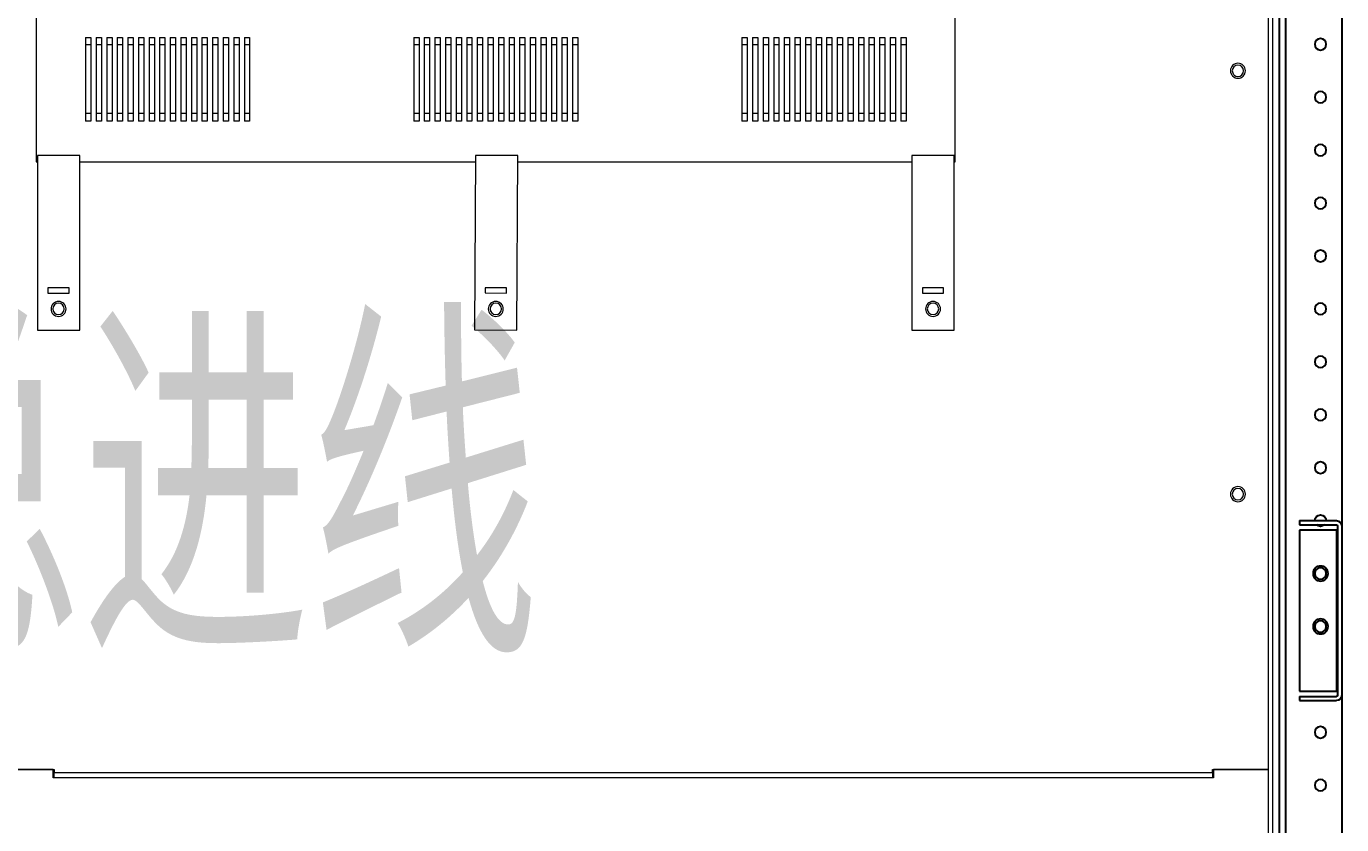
# Model space of a CAD drawing. Extents: x 758840 to 1108724, y -102573 to 143521.
# Drawn here: x 815563 to 816185, y 71099 to 71476 of the extents above; entities that cross this region are included whole.
import ezdxf

# ---------------------------------------------------------------- set-up
doc = ezdxf.new("R2010")
doc.units = 0
doc.header["$LTSCALE"] = 1000
doc.header["$MEASUREMENT"] = 0
doc.layers.add('02电气-设备', color=255, linetype='Continuous')
doc.layers.add('LWIRE', color=1, linetype='Continuous')
doc.styles.get("Standard").update_dxf_attribs({"font": 'gbenor.shx', "bigfont": 'gbcbig.shx'})

# ---------------------------------------------------------------- blocks, each defined once
blk = doc.blocks.new('联络柜')
at = {"linetype": 'Continuous', "lineweight": 25}
for p, q in [((1167.5, 1115), (1167.5, 597.5)), ((1194, 1115), (1194, 85)), ((1197, 1115), (1197, 82)), ((1167.5, 597.5), (1167.5, 517.5)), ((1169.5, 597.5), (1169.5, 517.5)), ((1187.5, 600), (1170, 600)), ((1187.5, 598), (1170, 598)), ((1187.5, 600), (1187.5, 598)), ((1169.5, 595.5), (1170, 595.5)), ((1170, 595.5), (1170, 519.5)), ((1170, 595.5), (1187.5, 595.5)), ((1187.5, 595.5), (1187.5, 519.5)), ((1167.5, 517.5), (1167.5, 85)), ((1170, 519.5), (1169.5, 519.5)), ((1187.5, 519.5), (1170, 519.5)), ((1187.5, 517), (1170, 517)), ((1187.5, 517), (1187.5, 515)), ((1187.5, 515), (1170, 515))]:
    blk.add_line(p, q, dxfattribs=at)
for centre, radius in [((1177.5, 825), 2.7), ((1177.5, 800), 2.7), ((1177.5, 775), 2.7), ((1177.5, 750), 2.7), ((1177.5, 725), 2.7), ((1177.5, 700), 2.7), ((1177.5, 675), 2.7), ((1177.5, 650), 2.7), ((1177.5, 625), 2.7), ((1177.5, 575), 3.55), ((1177.5, 575), 2.7), ((1177.5, 550), 3.55), ((1177.5, 550), 2.7), ((1177.5, 500), 2.7), ((1177.5, 475), 2.7)]:
    blk.add_circle(centre, radius, dxfattribs=at)
for centre, radius, start, end in [((1177.5, 600), 2.7, 0, 180), ((1170, 597.5), 2.5, 90, 180), ((1170, 597.5), 0.5, 90, 180), ((1177.5, 600), 2.7, 227.79455, 312.20545), ((1170, 517.5), 2.5, 180, 270), ((1170, 517.5), 0.5, 180, 270)]:
    blk.add_arc(centre, radius, start, end, dxfattribs=at)
blk = doc.blocks.new('低压总进线柜')
at = {"linetype": 'Continuous', "lineweight": 15}
for p, q in [((1192, 1192.5), (1192, 717.5)), ((1194, 1189.8), (1194, 1)), ((1197, 1), (1197, 1189.8)), ((1166, 721.5), (618, 721.5)), ((618, 721.5), (618, 717.5)), ((618.5, 721.5), (618.5, 719)), ((1165.5, 719), (1165.5, 721.5)), ((1166, 717.5), (1166, 721.5)), ((575.5, 717.5), (618.5, 717.5)), ((618, 717.5), (576, 717.5)), ((618.5, 719), (1165.5, 719)), ((618.5, 717.5), (618.5, 719)), ((1165.5, 719), (1165.5, 717.5)), ((1165.5, 717.5), (1192, 717.5)), ((1192, 717.5), (1166, 717.5)), ((1192, 717.5), (1192, 5)), ((610.5, 510), (630.5, 510)), ((610.5, 427.5), (610.5, 510)), ((630.5, 510), (630.5, 427.5)), ((816.94, 509.94), (836.94, 510.06)), ((817.4, 427.45), (816.94, 509.94)), ((836.94, 510.06), (837.4, 427.56)), ((1023.5, 427.5), (1023.5, 510)), ((1023.5, 510), (1043.5, 510)), ((1043.5, 510), (1043.5, 427.5)), ((615.5, 492.5), (625.5, 492.5)), ((615.5, 490), (615.5, 492.5)), ((625.5, 492.5), (625.5, 490)), ((822.04, 492.47), (832.04, 492.53)), ((822.06, 489.97), (822.04, 492.47)), ((832.04, 492.53), (832.06, 490.03)), ((1028.5, 490), (1028.5, 492.5)), ((1028.5, 492.5), (1038.5, 492.5)), ((1038.5, 492.5), (1038.5, 490)), ((625.5, 490), (615.5, 490)), ((832.06, 490.03), (822.06, 489.97)), ((1038.5, 490), (1028.5, 490)), ((610, 430.5), (610.5, 430.5)), ((610, 65), (610, 430.5)), ((630.5, 430.5), (817.38, 430.5)), ((837.38, 430.5), (1023.5, 430.5)), ((1043.5, 430.5), (1044, 430.5)), ((1044, 430.5), (1044, 65)), ((630.5, 427.5), (610.5, 427.5)), ((837.4, 427.56), (817.4, 427.45)), ((1043.5, 427.5), (1023.5, 427.5)), ((635.75, 411.24), (633.25, 411.24)), ((633.25, 407.74), (633.25, 411.24)), ((635.75, 407.74), (635.75, 411.24)), ((640.75, 411.24), (638.25, 411.24)), ((638.25, 407.74), (638.25, 411.24)), ((640.75, 407.74), (640.75, 411.24)), ((645.75, 411.24), (643.25, 411.24)), ((643.25, 407.74), (643.25, 411.24)), ((645.75, 407.74), (645.75, 411.24)), ((650.75, 411.24), (648.25, 411.24)), ((648.25, 407.74), (648.25, 411.24)), ((650.75, 407.74), (650.75, 411.24)), ((655.75, 411.24), (653.25, 411.24)), ((653.25, 407.74), (653.25, 411.24)), ((655.75, 407.74), (655.75, 411.24)), ((660.75, 411.24), (658.25, 411.24)), ((658.25, 407.74), (658.25, 411.24)), ((660.75, 407.74), (660.75, 411.24)), ((665.75, 411.24), (663.25, 411.24)), ((663.25, 407.74), (663.25, 411.24)), ((665.75, 407.74), (665.75, 411.24)), ((670.75, 411.24), (668.25, 411.24)), ((668.25, 407.74), (668.25, 411.24)), ((670.75, 407.74), (670.75, 411.24)), ((675.75, 411.24), (673.25, 411.24)), ((673.25, 407.74), (673.25, 411.24)), ((675.75, 407.74), (675.75, 411.24)), ((680.75, 411.24), (678.25, 411.24)), ((678.25, 407.74), (678.25, 411.24)), ((680.75, 407.74), (680.75, 411.24)), ((685.75, 411.24), (683.25, 411.24)), ((683.25, 407.74), (683.25, 411.24)), ((685.75, 407.74), (685.75, 411.24)), ((690.75, 411.24), (688.25, 411.24)), ((688.25, 407.74), (688.25, 411.24)), ((690.75, 407.74), (690.75, 411.24)), ((695.75, 411.24), (693.25, 411.24)), ((693.25, 407.74), (693.25, 411.24)), ((695.75, 407.74), (695.75, 411.24)), ((700.75, 411.24), (698.25, 411.24)), ((698.25, 407.74), (698.25, 411.24)), ((700.75, 407.74), (700.75, 411.24)), ((705.75, 411.24), (703.25, 411.24)), ((703.25, 407.74), (703.25, 411.24)), ((705.75, 407.74), (705.75, 411.24)), ((710.75, 411.24), (708.25, 411.24)), ((708.25, 407.74), (708.25, 411.24)), ((710.75, 407.74), (710.75, 411.24)), ((790.75, 411.24), (788.25, 411.24)), ((788.25, 407.74), (788.25, 411.24)), ((790.75, 407.74), (790.75, 411.24)), ((795.75, 411.24), (793.25, 411.24)), ((793.25, 407.74), (793.25, 411.24)), ((795.75, 407.74), (795.75, 411.24)), ((800.75, 411.24), (798.25, 411.24)), ((798.25, 407.74), (798.25, 411.24)), ((800.75, 407.74), (800.75, 411.24)), ((805.75, 411.24), (803.25, 411.24)), ((803.25, 407.74), (803.25, 411.24)), ((805.75, 407.74), (805.75, 411.24)), ((810.75, 411.24), (808.25, 411.24)), ((808.25, 407.74), (808.25, 411.24)), ((810.75, 407.74), (810.75, 411.24)), ((815.75, 411.24), (813.25, 411.24)), ((813.25, 407.74), (813.25, 411.24)), ((815.75, 407.74), (815.75, 411.24)), ((820.75, 411.24), (818.25, 411.24)), ((818.25, 407.74), (818.25, 411.24)), ((820.75, 407.74), (820.75, 411.24)), ((825.75, 411.24), (823.25, 411.24)), ((823.25, 407.74), (823.25, 411.24)), ((825.75, 407.74), (825.75, 411.24)), ((830.75, 411.24), (828.25, 411.24)), ((828.25, 407.74), (828.25, 411.24)), ((830.75, 407.74), (830.75, 411.24)), ((835.75, 411.24), (833.25, 411.24)), ((833.25, 407.74), (833.25, 411.24)), ((835.75, 407.74), (835.75, 411.24)), ((840.75, 411.24), (838.25, 411.24)), ((838.25, 407.74), (838.25, 411.24)), ((840.75, 407.74), (840.75, 411.24)), ((845.75, 411.24), (843.25, 411.24)), ((843.25, 407.74), (843.25, 411.24)), ((845.75, 407.74), (845.75, 411.24)), ((850.75, 411.24), (848.25, 411.24)), ((848.25, 407.74), (848.25, 411.24)), ((850.75, 407.74), (850.75, 411.24)), ((855.75, 411.24), (853.25, 411.24)), ((853.25, 407.74), (853.25, 411.24)), ((855.75, 407.74), (855.75, 411.24)), ((860.75, 411.24), (858.25, 411.24)), ((858.25, 407.74), (858.25, 411.24)), ((860.75, 407.74), (860.75, 411.24)), ((865.75, 411.24), (863.25, 411.24)), ((863.25, 407.74), (863.25, 411.24)), ((865.75, 407.74), (865.75, 411.24)), ((945.75, 411.24), (943.25, 411.24)), ((943.25, 407.74), (943.25, 411.24)), ((945.75, 407.74), (945.75, 411.24)), ((950.75, 411.24), (948.25, 411.24)), ((948.25, 407.74), (948.25, 411.24)), ((950.75, 407.74), (950.75, 411.24)), ((955.75, 411.24), (953.25, 411.24)), ((953.25, 407.74), (953.25, 411.24)), ((955.75, 407.74), (955.75, 411.24)), ((960.75, 411.24), (958.25, 411.24)), ((958.25, 407.74), (958.25, 411.24)), ((960.75, 407.74), (960.75, 411.24)), ((965.75, 411.24), (963.25, 411.24)), ((963.25, 407.74), (963.25, 411.24)), ((965.75, 407.74), (965.75, 411.24)), ((970.75, 411.24), (968.25, 411.24)), ((968.25, 407.74), (968.25, 411.24)), ((970.75, 407.74), (970.75, 411.24)), ((975.75, 411.24), (973.25, 411.24)), ((973.25, 407.74), (973.25, 411.24)), ((975.75, 407.74), (975.75, 411.24)), ((980.75, 411.24), (978.25, 411.24)), ((978.25, 407.74), (978.25, 411.24)), ((980.75, 407.74), (980.75, 411.24)), ((985.75, 411.24), (983.25, 411.24)), ((983.25, 407.74), (983.25, 411.24)), ((985.75, 407.74), (985.75, 411.24)), ((990.75, 411.24), (988.25, 411.24)), ((988.25, 407.74), (988.25, 411.24)), ((990.75, 407.74), (990.75, 411.24)), ((995.75, 411.24), (993.25, 411.24)), ((993.25, 407.74), (993.25, 411.24)), ((995.75, 407.74), (995.75, 411.24)), ((1000.75, 411.24), (998.25, 411.24)), ((998.25, 407.74), (998.25, 411.24)), ((1000.75, 407.74), (1000.75, 411.24)), ((1005.75, 411.24), (1003.25, 411.24)), ((1003.25, 407.74), (1003.25, 411.24)), ((1005.75, 407.74), (1005.75, 411.24)), ((1010.75, 411.24), (1008.25, 411.24)), ((1008.25, 407.74), (1008.25, 411.24)), ((1010.75, 407.74), (1010.75, 411.24)), ((1015.75, 411.24), (1013.25, 411.24)), ((1013.25, 407.74), (1013.25, 411.24)), ((1015.75, 407.74), (1015.75, 411.24)), ((1020.75, 411.24), (1018.25, 411.24)), ((1018.25, 407.74), (1018.25, 411.24)), ((1020.75, 407.74), (1020.75, 411.24)), ((635.75, 407.74), (633.25, 407.74)), ((633.25, 375.26), (633.25, 407.74)), ((635.75, 375.26), (635.75, 407.74)), ((640.75, 407.74), (638.25, 407.74)), ((638.25, 375.26), (638.25, 407.74)), ((640.75, 375.26), (640.75, 407.74)), ((645.75, 407.74), (643.25, 407.74)), ((643.25, 375.26), (643.25, 407.74)), ((645.75, 375.26), (645.75, 407.74)), ((650.75, 407.74), (648.25, 407.74)), ((648.25, 375.26), (648.25, 407.74)), ((650.75, 375.26), (650.75, 407.74)), ((655.75, 407.74), (653.25, 407.74)), ((653.25, 375.26), (653.25, 407.74)), ((655.75, 375.26), (655.75, 407.74)), ((660.75, 407.74), (658.25, 407.74)), ((658.25, 375.26), (658.25, 407.74)), ((660.75, 375.26), (660.75, 407.74)), ((665.75, 407.74), (663.25, 407.74)), ((663.25, 375.26), (663.25, 407.74)), ((665.75, 375.26), (665.75, 407.74)), ((670.75, 407.74), (668.25, 407.74)), ((668.25, 375.26), (668.25, 407.74)), ((670.75, 375.26), (670.75, 407.74)), ((675.75, 407.74), (673.25, 407.74)), ((673.25, 375.26), (673.25, 407.74)), ((675.75, 375.26), (675.75, 407.74)), ((680.75, 407.74), (678.25, 407.74)), ((678.25, 375.26), (678.25, 407.74)), ((680.75, 375.26), (680.75, 407.74)), ((685.75, 407.74), (683.25, 407.74)), ((683.25, 375.26), (683.25, 407.74)), ((685.75, 375.26), (685.75, 407.74)), ((690.75, 407.74), (688.25, 407.74)), ((688.25, 375.26), (688.25, 407.74)), ((690.75, 375.26), (690.75, 407.74)), ((695.75, 407.74), (693.25, 407.74)), ((693.25, 375.26), (693.25, 407.74)), ((695.75, 375.26), (695.75, 407.74)), ((700.75, 407.74), (698.25, 407.74)), ((698.25, 375.26), (698.25, 407.74)), ((700.75, 375.26), (700.75, 407.74)), ((705.75, 407.74), (703.25, 407.74)), ((703.25, 375.26), (703.25, 407.74)), ((705.75, 375.26), (705.75, 407.74)), ((710.75, 407.74), (708.25, 407.74)), ((708.25, 375.26), (708.25, 407.74)), ((710.75, 375.26), (710.75, 407.74)), ((790.75, 407.74), (788.25, 407.74)), ((788.25, 375.26), (788.25, 407.74)), ((790.75, 375.26), (790.75, 407.74)), ((795.75, 407.74), (793.25, 407.74)), ((793.25, 375.26), (793.25, 407.74)), ((795.75, 375.26), (795.75, 407.74)), ((800.75, 407.74), (798.25, 407.74)), ((798.25, 375.26), (798.25, 407.74)), ((800.75, 375.26), (800.75, 407.74)), ((805.75, 407.74), (803.25, 407.74)), ((803.25, 375.26), (803.25, 407.74)), ((805.75, 375.26), (805.75, 407.74)), ((810.75, 407.74), (808.25, 407.74)), ((808.25, 375.26), (808.25, 407.74)), ((810.75, 375.26), (810.75, 407.74)), ((815.75, 407.74), (813.25, 407.74)), ((813.25, 375.26), (813.25, 407.74)), ((815.75, 375.26), (815.75, 407.74)), ((820.75, 407.74), (818.25, 407.74)), ((818.25, 375.26), (818.25, 407.74)), ((820.75, 375.26), (820.75, 407.74)), ((825.75, 407.74), (823.25, 407.74)), ((823.25, 375.26), (823.25, 407.74)), ((825.75, 375.26), (825.75, 407.74)), ((830.75, 407.74), (828.25, 407.74)), ((828.25, 375.26), (828.25, 407.74)), ((830.75, 375.26), (830.75, 407.74)), ((835.75, 407.74), (833.25, 407.74)), ((833.25, 375.26), (833.25, 407.74)), ((835.75, 375.26), (835.75, 407.74)), ((840.75, 407.74), (838.25, 407.74)), ((838.25, 375.26), (838.25, 407.74)), ((840.75, 375.26), (840.75, 407.74)), ((845.75, 407.74), (843.25, 407.74)), ((843.25, 375.26), (843.25, 407.74)), ((845.75, 375.26), (845.75, 407.74)), ((850.75, 407.74), (848.25, 407.74)), ((848.25, 375.26), (848.25, 407.74)), ((850.75, 375.26), (850.75, 407.74)), ((855.75, 407.74), (853.25, 407.74)), ((853.25, 375.26), (853.25, 407.74)), ((855.75, 375.26), (855.75, 407.74)), ((860.75, 407.74), (858.25, 407.74)), ((858.25, 375.26), (858.25, 407.74)), ((860.75, 375.26), (860.75, 407.74)), ((865.75, 407.74), (863.25, 407.74)), ((863.25, 375.26), (863.25, 407.74)), ((865.75, 375.26), (865.75, 407.74)), ((945.75, 407.74), (943.25, 407.74)), ((943.25, 375.26), (943.25, 407.74)), ((945.75, 375.26), (945.75, 407.74)), ((950.75, 407.74), (948.25, 407.74)), ((948.25, 375.26), (948.25, 407.74)), ((950.75, 375.26), (950.75, 407.74)), ((955.75, 407.74), (953.25, 407.74)), ((953.25, 375.26), (953.25, 407.74)), ((955.75, 375.26), (955.75, 407.74)), ((960.75, 407.74), (958.25, 407.74)), ((958.25, 375.26), (958.25, 407.74)), ((960.75, 375.26), (960.75, 407.74)), ((965.75, 407.74), (963.25, 407.74)), ((963.25, 375.26), (963.25, 407.74)), ((965.75, 375.26), (965.75, 407.74)), ((970.75, 407.74), (968.25, 407.74)), ((968.25, 375.26), (968.25, 407.74)), ((970.75, 375.26), (970.75, 407.74)), ((975.75, 407.74), (973.25, 407.74)), ((973.25, 375.26), (973.25, 407.74)), ((975.75, 375.26), (975.75, 407.74)), ((980.75, 407.74), (978.25, 407.74)), ((978.25, 375.26), (978.25, 407.74)), ((980.75, 375.26), (980.75, 407.74)), ((985.75, 407.74), (983.25, 407.74)), ((983.25, 375.26), (983.25, 407.74)), ((985.75, 375.26), (985.75, 407.74)), ((990.75, 407.74), (988.25, 407.74)), ((988.25, 375.26), (988.25, 407.74)), ((990.75, 375.26), (990.75, 407.74)), ((995.75, 407.74), (993.25, 407.74)), ((993.25, 375.26), (993.25, 407.74)), ((995.75, 375.26), (995.75, 407.74)), ((1000.75, 407.74), (998.25, 407.74)), ((998.25, 375.26), (998.25, 407.74)), ((1000.75, 375.26), (1000.75, 407.74)), ((1005.75, 407.74), (1003.25, 407.74)), ((1003.25, 375.26), (1003.25, 407.74)), ((1005.75, 375.26), (1005.75, 407.74)), ((1010.75, 407.74), (1008.25, 407.74)), ((1008.25, 375.26), (1008.25, 407.74)), ((1010.75, 375.26), (1010.75, 407.74)), ((1015.75, 407.74), (1013.25, 407.74)), ((1013.25, 375.26), (1013.25, 407.74)), ((1015.75, 375.26), (1015.75, 407.74)), ((1020.75, 407.74), (1018.25, 407.74)), ((1018.25, 375.26), (1018.25, 407.74)), ((1020.75, 375.26), (1020.75, 407.74)), ((635.75, 375.26), (633.25, 375.26)), ((633.25, 371.76), (633.25, 375.26)), ((635.75, 371.76), (635.75, 375.26)), ((640.75, 375.26), (638.25, 375.26)), ((638.25, 371.76), (638.25, 375.26)), ((640.75, 371.76), (640.75, 375.26)), ((645.75, 375.26), (643.25, 375.26)), ((643.25, 371.76), (643.25, 375.26)), ((645.75, 371.76), (645.75, 375.26)), ((650.75, 375.26), (648.25, 375.26)), ((648.25, 371.76), (648.25, 375.26)), ((650.75, 371.76), (650.75, 375.26)), ((655.75, 375.26), (653.25, 375.26)), ((653.25, 371.76), (653.25, 375.26)), ((655.75, 371.76), (655.75, 375.26)), ((660.75, 375.26), (658.25, 375.26)), ((658.25, 371.76), (658.25, 375.26)), ((660.75, 371.76), (660.75, 375.26)), ((665.75, 375.26), (663.25, 375.26)), ((663.25, 371.76), (663.25, 375.26)), ((665.75, 371.76), (665.75, 375.26)), ((670.75, 375.26), (668.25, 375.26)), ((668.25, 371.76), (668.25, 375.26)), ((670.75, 371.76), (670.75, 375.26)), ((675.75, 375.26), (673.25, 375.26)), ((673.25, 371.76), (673.25, 375.26)), ((675.75, 371.76), (675.75, 375.26)), ((680.75, 375.26), (678.25, 375.26)), ((678.25, 371.76), (678.25, 375.26)), ((680.75, 371.76), (680.75, 375.26)), ((685.75, 375.26), (683.25, 375.26)), ((683.25, 371.76), (683.25, 375.26)), ((685.75, 371.76), (685.75, 375.26)), ((690.75, 375.26), (688.25, 375.26)), ((688.25, 371.76), (688.25, 375.26)), ((690.75, 371.76), (690.75, 375.26)), ((695.75, 375.26), (693.25, 375.26)), ((693.25, 371.76), (693.25, 375.26)), ((695.75, 371.76), (695.75, 375.26)), ((700.75, 375.26), (698.25, 375.26)), ((698.25, 371.76), (698.25, 375.26)), ((700.75, 371.76), (700.75, 375.26)), ((705.75, 375.26), (703.25, 375.26)), ((703.25, 371.76), (703.25, 375.26)), ((705.75, 371.76), (705.75, 375.26)), ((710.75, 375.26), (708.25, 375.26)), ((708.25, 371.76), (708.25, 375.26)), ((710.75, 371.76), (710.75, 375.26)), ((790.75, 375.26), (788.25, 375.26)), ((788.25, 371.76), (788.25, 375.26)), ((790.75, 371.76), (790.75, 375.26)), ((795.75, 375.26), (793.25, 375.26)), ((793.25, 371.76), (793.25, 375.26)), ((795.75, 371.76), (795.75, 375.26)), ((800.75, 375.26), (798.25, 375.26)), ((798.25, 371.76), (798.25, 375.26)), ((800.75, 371.76), (800.75, 375.26)), ((805.75, 375.26), (803.25, 375.26)), ((803.25, 371.76), (803.25, 375.26)), ((805.75, 371.76), (805.75, 375.26)), ((810.75, 375.26), (808.25, 375.26)), ((808.25, 371.76), (808.25, 375.26)), ((810.75, 371.76), (810.75, 375.26)), ((815.75, 375.26), (813.25, 375.26)), ((813.25, 371.76), (813.25, 375.26)), ((815.75, 371.76), (815.75, 375.26)), ((820.75, 375.26), (818.25, 375.26)), ((818.25, 371.76), (818.25, 375.26)), ((820.75, 371.76), (820.75, 375.26)), ((825.75, 375.26), (823.25, 375.26)), ((823.25, 371.76), (823.25, 375.26)), ((825.75, 371.76), (825.75, 375.26)), ((830.75, 375.26), (828.25, 375.26)), ((828.25, 371.76), (828.25, 375.26)), ((830.75, 371.76), (830.75, 375.26)), ((835.75, 375.26), (833.25, 375.26)), ((833.25, 371.76), (833.25, 375.26)), ((835.75, 371.76), (835.75, 375.26)), ((840.75, 375.26), (838.25, 375.26)), ((838.25, 371.76), (838.25, 375.26)), ((840.75, 371.76), (840.75, 375.26)), ((845.75, 375.26), (843.25, 375.26)), ((843.25, 371.76), (843.25, 375.26)), ((845.75, 371.76), (845.75, 375.26)), ((850.75, 375.26), (848.25, 375.26)), ((848.25, 371.76), (848.25, 375.26)), ((850.75, 371.76), (850.75, 375.26)), ((855.75, 375.26), (853.25, 375.26)), ((853.25, 371.76), (853.25, 375.26)), ((855.75, 371.76), (855.75, 375.26)), ((860.75, 375.26), (858.25, 375.26)), ((858.25, 371.76), (858.25, 375.26)), ((860.75, 371.76), (860.75, 375.26)), ((865.75, 375.26), (863.25, 375.26)), ((863.25, 371.76), (863.25, 375.26)), ((865.75, 371.76), (865.75, 375.26)), ((945.75, 375.26), (943.25, 375.26)), ((943.25, 371.76), (943.25, 375.26)), ((945.75, 371.76), (945.75, 375.26)), ((950.75, 375.26), (948.25, 375.26)), ((948.25, 371.76), (948.25, 375.26)), ((950.75, 371.76), (950.75, 375.26)), ((955.75, 375.26), (953.25, 375.26)), ((953.25, 371.76), (953.25, 375.26)), ((955.75, 371.76), (955.75, 375.26)), ((960.75, 375.26), (958.25, 375.26)), ((958.25, 371.76), (958.25, 375.26)), ((960.75, 371.76), (960.75, 375.26)), ((965.75, 375.26), (963.25, 375.26)), ((963.25, 371.76), (963.25, 375.26)), ((965.75, 371.76), (965.75, 375.26)), ((970.75, 375.26), (968.25, 375.26)), ((968.25, 371.76), (968.25, 375.26)), ((970.75, 371.76), (970.75, 375.26)), ((975.75, 375.26), (973.25, 375.26)), ((973.25, 371.76), (973.25, 375.26)), ((975.75, 371.76), (975.75, 375.26)), ((980.75, 375.26), (978.25, 375.26)), ((978.25, 371.76), (978.25, 375.26)), ((980.75, 371.76), (980.75, 375.26)), ((985.75, 375.26), (983.25, 375.26)), ((983.25, 371.76), (983.25, 375.26)), ((985.75, 371.76), (985.75, 375.26)), ((990.75, 375.26), (988.25, 375.26)), ((988.25, 371.76), (988.25, 375.26)), ((990.75, 371.76), (990.75, 375.26)), ((995.75, 375.26), (993.25, 375.26)), ((993.25, 371.76), (993.25, 375.26)), ((995.75, 371.76), (995.75, 375.26)), ((1000.75, 375.26), (998.25, 375.26)), ((998.25, 371.76), (998.25, 375.26)), ((1000.75, 371.76), (1000.75, 375.26)), ((1005.75, 375.26), (1003.25, 375.26)), ((1003.25, 371.76), (1003.25, 375.26)), ((1005.75, 371.76), (1005.75, 375.26)), ((1010.75, 375.26), (1008.25, 375.26)), ((1008.25, 371.76), (1008.25, 375.26)), ((1010.75, 371.76), (1010.75, 375.26)), ((1015.75, 375.26), (1013.25, 375.26)), ((1013.25, 371.76), (1013.25, 375.26)), ((1015.75, 371.76), (1015.75, 375.26)), ((1020.75, 375.26), (1018.25, 375.26)), ((1018.25, 371.76), (1018.25, 375.26)), ((1020.75, 371.76), (1020.75, 375.26)), ((633.25, 371.76), (635.75, 371.76)), ((638.25, 371.76), (640.75, 371.76)), ((643.25, 371.76), (645.75, 371.76)), ((648.25, 371.76), (650.75, 371.76)), ((653.25, 371.76), (655.75, 371.76)), ((658.25, 371.76), (660.75, 371.76)), ((663.25, 371.76), (665.75, 371.76)), ((668.25, 371.76), (670.75, 371.76)), ((673.25, 371.76), (675.75, 371.76)), ((678.25, 371.76), (680.75, 371.76)), ((683.25, 371.76), (685.75, 371.76)), ((688.25, 371.76), (690.75, 371.76)), ((693.25, 371.76), (695.75, 371.76)), ((698.25, 371.76), (700.75, 371.76)), ((703.25, 371.76), (705.75, 371.76)), ((708.25, 371.76), (710.75, 371.76)), ((788.25, 371.76), (790.75, 371.76)), ((793.25, 371.76), (795.75, 371.76)), ((798.25, 371.76), (800.75, 371.76)), ((803.25, 371.76), (805.75, 371.76)), ((808.25, 371.76), (810.75, 371.76)), ((813.25, 371.76), (815.75, 371.76)), ((818.25, 371.76), (820.75, 371.76)), ((823.25, 371.76), (825.75, 371.76)), ((828.25, 371.76), (830.75, 371.76)), ((833.25, 371.76), (835.75, 371.76)), ((838.25, 371.76), (840.75, 371.76)), ((843.25, 371.76), (845.75, 371.76)), ((848.25, 371.76), (850.75, 371.76)), ((853.25, 371.76), (855.75, 371.76)), ((858.25, 371.76), (860.75, 371.76)), ((863.25, 371.76), (865.75, 371.76)), ((943.25, 371.76), (945.75, 371.76)), ((948.25, 371.76), (950.75, 371.76)), ((953.25, 371.76), (955.75, 371.76)), ((958.25, 371.76), (960.75, 371.76)), ((963.25, 371.76), (965.75, 371.76)), ((968.25, 371.76), (970.75, 371.76)), ((973.25, 371.76), (975.75, 371.76)), ((978.25, 371.76), (980.75, 371.76)), ((983.25, 371.76), (985.75, 371.76)), ((988.25, 371.76), (990.75, 371.76)), ((993.25, 371.76), (995.75, 371.76)), ((998.25, 371.76), (1000.75, 371.76)), ((1003.25, 371.76), (1005.75, 371.76)), ((1008.25, 371.76), (1010.75, 371.76)), ((1013.25, 371.76), (1015.75, 371.76)), ((1018.25, 371.76), (1020.75, 371.76))]:
    blk.add_line(p, q, dxfattribs=at)
for centre, radius in [((1177.5, 587.5), 3.55), ((1177.5, 587.5), 2.7), ((620.5, 500), 3.55), ((827, 500), 3.55), ((1033.5, 500), 3.55), ((620.5, 500), 2.7), ((827, 500), 2.7), ((1033.5, 500), 2.7), ((1177.5, 387.5), 3.55), ((1177.5, 387.5), 2.7)]:
    blk.add_circle(centre, radius, dxfattribs=at)
blk = doc.blocks.new('BD4-PAL0101-LVPM-02')
at = {"layer": '02电气-设备', "color": 5, "ltscale": 5, "xscale": -1, "rotation": 180}
blk.add_blockref('低压总进线柜', (1935360.05, 714283.11), dxfattribs=at)
at = {"layer": '02电气-设备', "color": 5, "ltscale": 5, "xscale": -1}
blk.add_blockref('联络柜', (1937754.05, 713083.11), dxfattribs=at)
at = {"layer": 'LWIRE', "lineweight": -3}
blk.add_text('低压总进线', height=150, dxfattribs=at).set_placement((1935667.56, 713620.36))

msp = doc.modelspace()

# ---------------------------------------------------------------- block references
at = {"layer": '02电气-设备'}
msp.add_blockref('BD4-PAL0101-LVPM-02', (-1120402.03, -642440.57, 0), dxfattribs=at)

doc.saveas('drawing.dxf')
